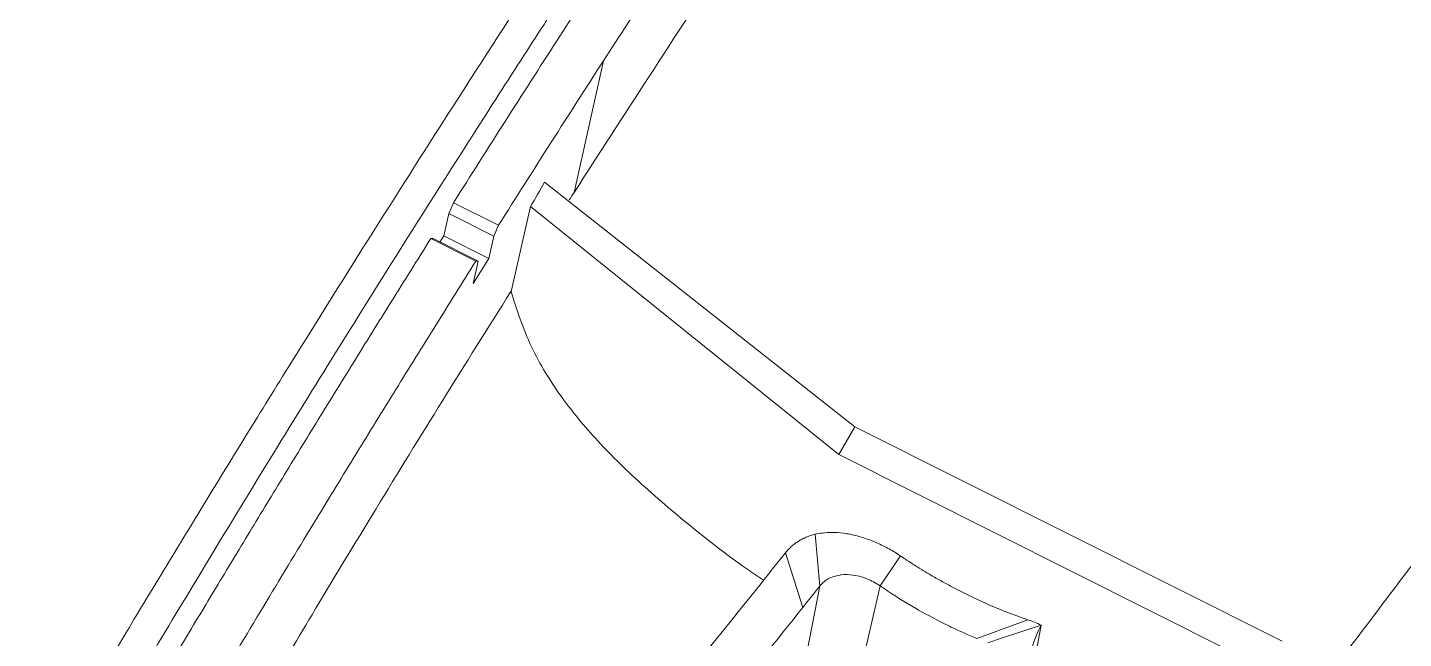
# Model space of a CAD drawing. Header units: inches. Extents: x 1631 to 3663, y 1126 to 1454.
# Drawn here: x 1971.72 to 2001.33, y 1226.67 to 1239.83 of the extents above; entities that cross this region are included whole.
import ezdxf

# ---------------------------------------------------------------- set-up
doc = ezdxf.new("R2010")
doc.units = ezdxf.units.IN
doc.header["$LTSCALE"] = 15

msp = doc.modelspace()

# ---------------------------------------------------------------- linework, layer by layer
at = {"color": 7, "linetype": 'Continuous', "lineweight": 15}
for p, q in [((1983.483, 1236.273), (1984.117, 1239.111)), ((1982.851, 1236.499), (1989.524, 1231.234)), ((1980.788, 1235.82), (1980.889, 1236.055)), ((1981.858, 1235.569), (1980.889, 1236.055)), ((1980.681, 1235.34), (1980.788, 1235.82)), ((1980.788, 1235.82), (1981.757, 1235.334)), ((1982.548, 1235.972), (1982.128, 1234.147)), ((1989.179, 1230.634), (1982.548, 1235.972)), ((1981.757, 1235.334), (1981.858, 1235.569)), ((1980.401, 1235.282), (1981.37, 1234.795)), ((1980.401, 1235.282), (1980.449, 1235.282)), ((1981.418, 1234.795), (1980.449, 1235.282)), ((1980.681, 1235.34), (1981.65, 1234.853)), ((1981.65, 1234.853), (1981.757, 1235.334)), ((1981.311, 1234.315), (1981.65, 1234.853)), ((1981.418, 1234.795), (1981.311, 1234.315)), ((1981.37, 1234.795), (1981.418, 1234.795)), ((1989.524, 1231.234), (1989.179, 1230.634)), ((1989.524, 1231.234), (1998.717, 1226.62)), ((1989.179, 1230.634), (1997.577, 1226.418)), ((1988.769, 1227.799), (1988.671, 1228.917)), ((1988.404, 1227.341), (1988.035, 1228.521)), ((1990.07, 1227.806), (1990.508, 1228.452)), ((1987.846, 1223.064), (1988.769, 1227.799)), ((1990.07, 1227.806), (1988.971, 1223.062)), ((1992.153, 1226.674), (1993.245, 1227.078)), ((1993.534, 1226.963), (1992.68, 1226.679)), ((1993.534, 1226.963), (1993.303, 1225.735)), ((1992.68, 1226.679), (1992.387, 1226.581))]:
    msp.add_line(p, q, dxfattribs=at)
at = {"color": 8, "linetype": 'Continuous', "lineweight": 15}
msp.add_line((1980.681, 1235.34), (1980.598, 1235.207), dxfattribs=at)
at = {"color": 7, "linetype": 'Continuous', "lineweight": 15}
for points, knots in [([(1981.642, 1239.317), (1981.941, 1239.78), (1982.544, 1240.713), (1983.463, 1242.125), (1984.402, 1243.555), (1985.356, 1244.999), (1986.8, 1247.169), (1989.466, 1251.125), (1992.549, 1255.589), (1995.496, 1259.763), (1997.591, 1262.69), (1999.4, 1265.195), (2001.627, 1268.266), (2003.797, 1271.257), (2006.501, 1275.008), (2008.951, 1278.424), (2011.506, 1282.008), (2013.57, 1284.925), (2015.213, 1287.266), (2016.436, 1289.018), (2017.853, 1291.061), (2019.402, 1293.312), (2021.001, 1295.66), (2022.072, 1297.249), (2022.73, 1298.229), (2023.176, 1298.897), (2023.757, 1299.769), (2024.473, 1300.849), (2024.996, 1301.643), (2025.28, 1302.074)], [0, 0, 0, 0, 0.024375, 0.04917, 0.074294, 0.09966, 0.125172, 0.188406, 0.307867, 0.360243, 0.408706, 0.462731, 0.492231, 0.568902, 0.616084, 0.678306, 0.732544, 0.780526, 0.80657, 0.832262, 0.853489, 0.890057, 0.922134, 0.945079, 0.950988, 0.959422, 0.970385, 0.983897, 1, 1, 1, 1]), ([(1982.405, 1239.225), (1982.661, 1239.622), (1983.197, 1240.452), (1984.043, 1241.752), (1984.964, 1243.159), (1987.14, 1246.457), (1990.167, 1250.949), (1993.562, 1255.849), (1996.308, 1259.741), (1999.106, 1263.647), (2002.717, 1268.621), (2006.085, 1273.275), (2008.863, 1277.145), (2010.473, 1279.396), (2011.749, 1281.188), (2012.716, 1282.55), (2013.651, 1283.872), (2014.999, 1285.781), (2016.714, 1288.227), (2018.757, 1291.173), (2020.581, 1293.83), (2022.162, 1296.158), (2023.476, 1298.112), (2024.515, 1299.67), (2025.281, 1300.825), (2025.7, 1301.461), (2025.865, 1301.71)], [0, 0, 0, 0, 0.0210198, 0.0438951, 0.0686716, 0.0953806, 0.2180661, 0.3058069, 0.3544958, 0.4242617, 0.5132229, 0.6163416, 0.6603651, 0.7005883, 0.7221531, 0.7425558, 0.7620306, 0.7807628, 0.825918, 0.8659005, 0.9013625, 0.9316361, 0.9565163, 0.9761728, 0.9906733, 1, 1, 1, 1]), ([(1983.113, 1239.541), (1983.457, 1240.074), (1984.146, 1241.139), (1985.19, 1242.738), (1986.242, 1244.338), (1987.302, 1245.938), (1988.372, 1247.539), (1989.449, 1249.14), (1990.175, 1250.208), (1990.538, 1250.742)], [0, 0, 0, 0, 0.142864, 0.285724, 0.428582, 0.571438, 0.714292, 0.857146, 1, 1, 1, 1]), ([(1991.506, 1250.256), (1991.145, 1249.725), (1990.424, 1248.663), (1989.352, 1247.071), (1988.289, 1245.479), (1987.233, 1243.887), (1986.186, 1242.295), (1985.146, 1240.703), (1984.46, 1239.642), (1984.117, 1239.111)], [0, 0, 0, 0, 0.142731, 0.285502, 0.428314, 0.571169, 0.714067, 0.85701, 1, 1, 1, 1]), ([(1990.883, 1247.465), (1990.554, 1246.981), (1989.891, 1246.004), (1988.898, 1244.528), (1987.897, 1243.03), (1986.621, 1241.103), (1985.143, 1238.849), (1984.016, 1237.1), (1983.483, 1236.273)], [0, 0, 0, 0, 0.130224, 0.262356, 0.396396, 0.532344, 0.778972, 1, 1, 1, 1]), ([(1971.724, 1223.226), (1971.935, 1223.584), (1972.688, 1224.863), (1973.83, 1226.779), (1975.213, 1229.065), (1976.36, 1230.939), (1977.625, 1232.983), (1979.027, 1235.222), (1980.428, 1237.429), (1981.332, 1238.835), (1981.642, 1239.317)], [0, 0, 0, 0, 0.067642, 0.242003, 0.359963, 0.49537, 0.591355, 0.74007, 0.910762, 1, 1, 1, 1]), ([(1980.889, 1236.055), (1981.258, 1236.639), (1981.994, 1237.801), (1982.741, 1238.963), (1983.113, 1239.541)], [0, 0, 0, 0, 0.502643, 1, 1, 1, 1]), ([(1972.578, 1223.26), (1972.74, 1223.537), (1973.183, 1224.292), (1974.036, 1225.734), (1975.267, 1227.791), (1977.089, 1230.792), (1979.146, 1234.109), (1981.038, 1237.098), (1982.042, 1238.66), (1982.405, 1239.225)], [0, 0, 0, 0, 0.052752, 0.143955, 0.273621, 0.441767, 0.708678, 0.894772, 1, 1, 1, 1]), ([(1981.858, 1235.569), (1982.235, 1236.165), (1982.982, 1237.346), (1983.741, 1238.527), (1984.117, 1239.111)], [0, 0, 0, 0, 0.5049033, 1, 1, 1, 1]), ([(1973.669, 1224.225), (1973.885, 1224.591), (1974.324, 1225.333), (1974.998, 1226.465), (1975.696, 1227.63), (1976.418, 1228.826), (1977.165, 1230.056), (1977.936, 1231.317), (1978.734, 1232.61), (1979.556, 1233.935), (1980.117, 1234.829), (1980.401, 1235.282)], [0, 0, 0, 0, 0.100416, 0.203503, 0.309262, 0.417694, 0.528801, 0.642584, 0.759044, 0.878183, 1, 1, 1, 1]), ([(1981.37, 1234.795), (1981.083, 1234.337), (1980.506, 1233.417), (1979.648, 1232.034), (1978.791, 1230.643), (1977.86, 1229.119), (1976.847, 1227.444), (1975.745, 1225.605), (1975.012, 1224.366), (1974.64, 1223.738)], [0, 0, 0, 0, 0.123358, 0.2478, 0.373149, 0.499214, 0.660409, 0.827646, 1, 1, 1, 1]), ([(1973.72, 1220.103), (1974.052, 1220.688), (1974.721, 1221.863), (1975.742, 1223.627), (1976.784, 1225.405), (1977.944, 1227.355), (1979.232, 1229.488), (1980.658, 1231.81), (1981.633, 1233.362), (1982.126, 1234.147)], [0, 0, 0, 0, 0.122922, 0.247099, 0.372677, 0.499807, 0.662854, 0.829503, 1, 1, 1, 1]), ([(1982.127, 1234.147), (1982.252, 1233.751), (1982.435, 1233.173), (1982.858, 1232.401), (1983.2, 1231.882), (1983.581, 1231.391), (1983.999, 1230.915), (1984.475, 1230.427), (1985.01, 1229.925), (1985.909, 1229.149), (1986.762, 1228.468), (1987.446, 1228.004), (1987.56, 1227.928)], [0, 0, 0, 0, 0.178676, 0.260308, 0.339523, 0.408926, 0.481997, 0.559267, 0.641184, 0.728126, 0.954948, 1, 1, 1, 1]), ([(1990.508, 1228.452), (1990.468, 1228.478), (1990.388, 1228.531), (1990.263, 1228.604), (1990.133, 1228.672), (1989.998, 1228.735), (1989.86, 1228.791), (1989.719, 1228.841), (1989.524, 1228.899), (1989.291, 1228.946), (1989.041, 1228.961), (1988.838, 1228.951), (1988.723, 1228.928), (1988.671, 1228.917)], [0, 0, 0, 0, 0.067168, 0.135661, 0.205496, 0.276687, 0.349248, 0.423191, 0.498529, 0.657115, 0.793512, 0.907783, 1, 1, 1, 1]), ([(1988.671, 1228.917), (1988.637, 1228.908), (1988.571, 1228.891), (1988.476, 1228.855), (1988.387, 1228.813), (1988.304, 1228.765), (1988.228, 1228.711), (1988.158, 1228.653), (1988.093, 1228.59), (1988.055, 1228.544), (1988.035, 1228.521)], [0, 0, 0, 0, 0.1361475, 0.2689071, 0.3983715, 0.5246399, 0.6478188, 0.7680223, 0.8853724, 1, 1, 1, 1]), ([(1983.584, 1222.968), (1984.078, 1223.584), (1985.067, 1224.814), (1986.55, 1226.665), (1987.541, 1227.903), (1988.035, 1228.521)], [0, 0, 0, 0, 0.33344, 0.666773, 1, 1, 1, 1]), ([(1990.508, 1228.452), (1990.578, 1228.405), (1990.719, 1228.31), (1990.936, 1228.173), (1991.156, 1228.04), (1991.381, 1227.912), (1991.609, 1227.787), (1991.918, 1227.628), (1992.307, 1227.443), (1992.776, 1227.244), (1993.089, 1227.133), (1993.245, 1227.078)], [0, 0, 0, 0, 0.081116, 0.162635, 0.244685, 0.32739, 0.410873, 0.495253, 0.663604, 0.831517, 1, 1, 1, 1]), ([(1990.07, 1227.806), (1989.98, 1227.868), (1989.844, 1227.94), (1989.645, 1228.01), (1989.457, 1228.051), (1989.302, 1228.054), (1989.121, 1228.029), (1988.995, 1227.987), (1988.856, 1227.893), (1988.799, 1227.836), (1988.769, 1227.799)], [0, 0, 0, 0, 0.206774, 0.2882215, 0.4113841, 0.5904083, 0.6123077, 0.8114123, 0.8888843, 1, 1, 1, 1]), ([(1992.153, 1226.674), (1991.967, 1226.751), (1991.73, 1226.856), (1991.285, 1227.074), (1991, 1227.227), (1990.541, 1227.495), (1990.29, 1227.654), (1990.07, 1227.806)], [0, 0, 0, 0, 0.2602922, 0.3333236, 0.6301551, 0.666673, 0.9999998, 0.9999998, 0.9999998, 0.9999998]), ([(1993.534, 1226.963), (1993.487, 1226.984), (1993.394, 1227.025), (1993.294, 1227.061), (1993.245, 1227.078)], [0, 0, 0, 0, 0.507556, 1, 1, 1, 1]), ([(1993.768, 1224.883), (1993.509, 1225.112), (1993.335, 1225.441), (1993.245, 1226.176), (1993.329, 1226.583), (1993.534, 1226.963)], [0, 0, 0, 0, 0.5, 0.5, 1, 1, 1, 1])]:
    msp.add_open_spline(points, degree=3, knots=knots, dxfattribs=at)
for points in [[(1982.851, 1236.499), (1982.75, 1236.324), (1982.649, 1236.148), (1982.548, 1235.972)], [(1983.381, 1236.115), (1983.415, 1236.168), (1983.449, 1236.22), (1983.483, 1236.273)], [(1988.404, 1227.341), (1988.526, 1227.494), (1988.647, 1227.646), (1988.769, 1227.799)], [(1985.054, 1223.141), (1986.17, 1224.537), (1987.287, 1225.937), (1988.404, 1227.341)]]:
    msp.add_open_spline(points, degree=3, dxfattribs=at)
at = {"color": 8, "linetype": 'Continuous', "lineweight": 15}
msp.add_open_spline([(2003.565, 1230.977), (2002.697, 1229.823), (2001.008, 1227.576), (1999.332, 1225.373), (1998.517, 1224.302)], degree=3, knots=[0, 0, 0, 0, 0.513534, 1, 1, 1, 1], dxfattribs=at)

doc.saveas('drawing.dxf')
